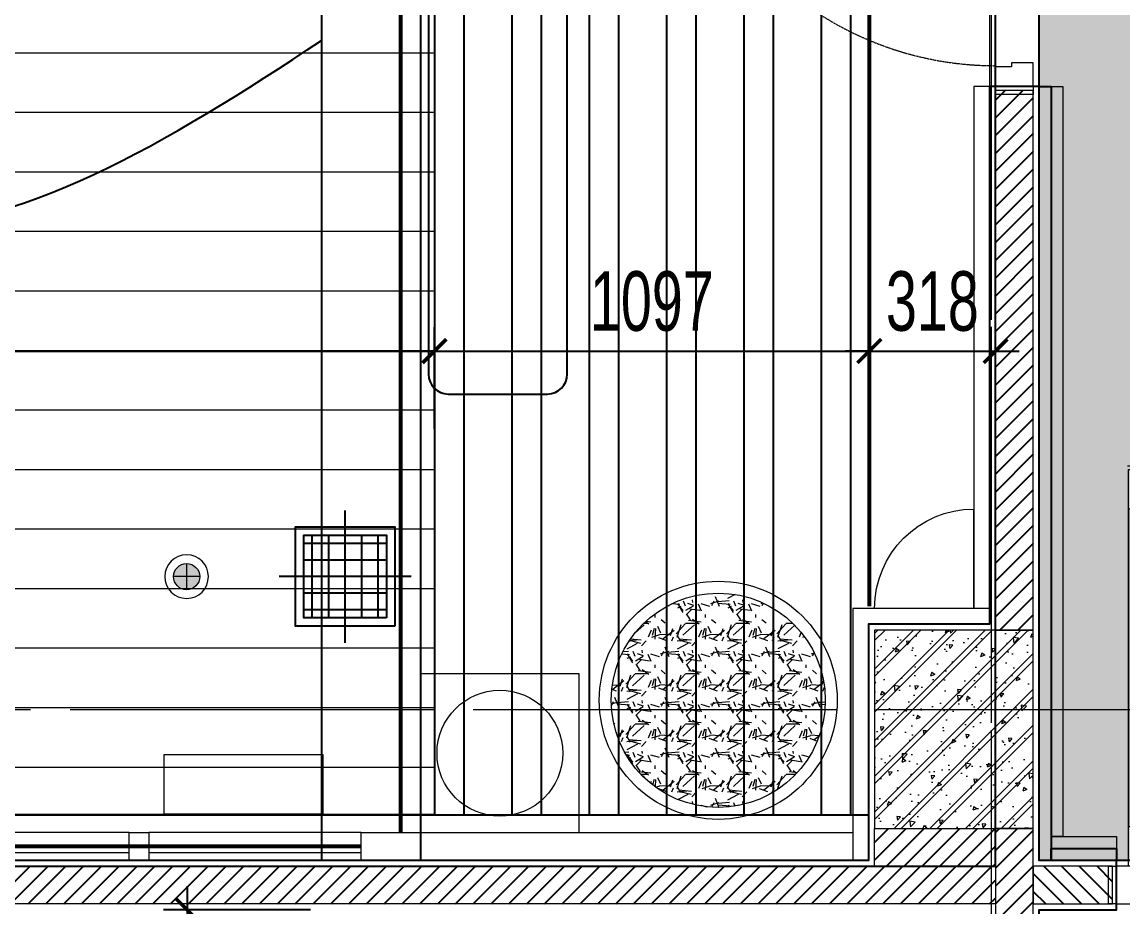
# Model space of a CAD drawing. Header units: millimetres. Extents: x -343543 to 400519, y -115663 to 104219.
# Drawn here: x -241499 to -238723, y 9503 to 11732 of the extents above; entities that cross this region are included whole.
import ezdxf
from ezdxf.xclip import XClip

# ---------------------------------------------------------------- set-up
doc = ezdxf.new("R2010")
doc.units = ezdxf.units.MM
doc.header["$XCLIPFRAME"] = 0
for name, pattern in [("$0$02'TUONG Xay$0$HIDDEN", [0.375, 0.25, -0.125]), ('HIDDEN2', [0.1875, 0.125, -0.0625]), ('XREF MAT BANG TUONG XAY$0$01.Xref _MB T1$0$HIDDEN', [9.524999999999999, 6.35, -3.175]), ('XREF MAT BANG TUONG XAY$0$CENTER', [50.800000000000004, 31.75, -6.35, 6.35, -6.35])]:
    doc.linetypes.add(name, pattern=pattern)
doc.layers.get('0').update_dxf_attribs({"color": 231, "lineweight": 0})
doc.layers.get('DefPoints').update_dxf_attribs({"color": 191})
for name, color, linetype, lineweight in [('A-CLNG', 157, 'Continuous', 25), ('A-FLOR-PRTN', 161, 'Continuous', 9), ('A-OPEN', 20, 'Continuous', 9), ('A-PATT', 252, 'Continuous', 9), ('A-SYMBOLS', 10, 'Continuous', 13), ('fix lighting', 2, 'Continuous', 5), ('SME-E-LTG-DIM', 55, 'Continuous', 18), ('XREF MAT BANG TUONG XAY$0$$0$A-WALL-INT', 8, 'Continuous', 9), ('XREF MAT BANG TUONG XAY$0$01.Xref _MB T1$0$A-DOOR', 8, 'Continuous', 9), ('XREF MAT BANG TUONG XAY$0$01.Xref _MB T1$0$A-FNSH', 8, 'Continuous', 9), ('XREF MAT BANG TUONG XAY$0$01.Xref _MB T1$0$A-HIDD-LO', 8, 'XREF MAT BANG TUONG XAY$0$01.Xref _MB T1$0$HIDDEN', 9), ('XREF MAT BANG TUONG XAY$0$01.Xref _MB T1$0$A-WALL-INT', 8, 'Continuous', 9), ('XREF MAT BANG TUONG XAY$0$A-FINE', 8, 'Continuous', 25), ('XREF MAT BANG TUONG XAY$0$A-GRID', 8, 'XREF MAT BANG TUONG XAY$0$CENTER', 15), ('XREF MAT BANG TUONG XAY$0$A-WALL-INT', 8, 'Continuous', 9), ('XREF MAT BANG TUONG XAY$0$xref_IKIGAI_Cot$0$A-FNSH', 8, 'Continuous', 9), ('XREF MAT BANG TUONG XAY$0$xref_IKIGAI_Cot$0$A-PATT', 8, 'Continuous', 5)]:
    doc.layers.add(name, color=color, linetype=linetype, lineweight=lineweight)
doc.layers.add('fix lightting red', color=1, linetype='Continuous', lineweight=5, true_color=0xff0000)
for name, color, linetype in [('INNO-GIOTHAI', 20, 'Continuous'), ('XREF MAT BANG TUONG XAY$0$A-FNSH', 8, 'Continuous'), ('XREF MAT BANG TUONG XAY$0$A-FURN', 8, 'Continuous'), ('XREF MAT BANG TUONG XAY$0$A-PATT', 8, 'Continuous')]:
    doc.layers.add(name, color=color, linetype=linetype)
doc.styles.add('SM-DIMTEXT', font='SME.shx', dxfattribs={"width": 0.7})
doc.dimstyles.new('SDIM-100', dxfattribs={"dimscale": 100, "dimtxt": 2, "dimasz": 0.6, "dimexe": 0.6, "dimexo": 0.2, "dimgap": 0.5, "dimtad": 1, "dimdec": 0, "dimzin": 12, "dimtxsty": 'SM-DIMTEXT', "dimblk": 'ARCHTICK', "dimblk1": 'ARCHTICK', "dimblk2": 'ARCHTICK', "dimcen": 0.12, "dimdle": 0.6, "dimclrd": 7, "dimclre": 8, "dimadec": 0, "dimazin": 3, "dimtfac": 2, "dimtix": 1, "dimtmove": 1, "dimatfit": 3, "dimfxl": 1, "dimtzin": 0, "dimarcsym": 1})

# ---------------------------------------------------------------- blocks, each defined once
blk = doc.blocks.new('*U167')
at = {"color": 8}
blk.add_line((70.00000000000045, 99.99999999999963), (70.00000000000819, 900.0000000000579), dxfattribs=at)
for points in [[(50, -2.423323916802841e-13), (50.00000000000887, 1000.000000000058), (90.00000000000887, 1000.000000000058), (90, -4.333561340814704e-13)], [(50.00000000000045, 99.99999999999973), (90.00000000000045, 99.99999999999959), (90.00000000000819, 900.0000000000579), (50.00000000000819, 900.0000000000579)], [(19.99999999999955, -94.99998551682388), (79.99999999999932, -94.99998551682414), (79.99999999999977, -40.00000000000042), (69.99999999999977, -40.00000000000036), (70, -3.591605449536798e-13), (20, -1.026172985581946e-13)], [(1120.000000000058, -94.99998551683275), (1060.000000000058, -94.99998551683247), (1060.000000000058, -40.0000000000086), (1070.000000000058, -40.00000000000865), (1070.000000000058, -8.701678638499512e-12), (1120.000000000058, -8.929800175464593e-12)]]:
    blk.add_lwpolyline(points, close=True, dxfattribs=at)
at = {"layer": 'XREF MAT BANG TUONG XAY$0$01.Xref _MB T1$0$A-FNSH', "color": 8}
for points in [[(19.99999999999955, -94.99998551682388), (-4.547473508864641e-13, -94.99998551682377), (0, 0), (20, -1.026172985581946e-13)], [(1120.000000000058, -94.99998551683275), (1140.000000000058, -94.9999855168328), (1140.000000000058, -9.003995764592384e-12), (1120.000000000058, -8.929800175464593e-12)]]:
    blk.add_lwpolyline(points, close=True, dxfattribs=at)
at = {"layer": 'XREF MAT BANG TUONG XAY$0$01.Xref _MB T1$0$A-HIDD-LO', "color": 8, "ltscale": 0.3}
blk.add_arc((47.50000000000159, -2.12452210895869e-13), 1008.333333333387, 359.9999999999996, 90, dxfattribs=at)
blk = doc.blocks.new('*U164')
at = {"color": 8}
blk.add_line((-69.99999999999969, 100.0000000000002), (-70.00000000000114, 699.9999999999711), dxfattribs=at)
for points in [[(-50, 1.56319401867222e-13), (-50.00000000000084, 799.999999999971), (-90.00000000000085, 799.9999999999712), (-90, 2.842170943040401e-13)], [(-49.9999999999997, 100.0000000000001), (-89.99999999999969, 100.0000000000003), (-90.00000000000114, 699.9999999999712), (-50.00000000000114, 699.999999999971)], [(-919.9999999999711, -94.98306980792928), (-859.9999999999711, -94.98306980792947), (-859.999999999971, -40.00000000000015), (-869.999999999971, -40.00000000000012), (-869.9999999999709, -1.70530256582424e-13), (-919.9999999999709, 0)], [(-20.00000000000041, -94.98306980792918), (-80.00000000000017, -94.98306980792896), (-80.00000000000014, -39.99999999999978), (-70.00000000000014, -39.99999999999979), (-70, 1.989519660128281e-13), (-20, 5.684341886080801e-14)]]:
    blk.add_lwpolyline(points, close=True, dxfattribs=at)
at = {"layer": 'XREF MAT BANG TUONG XAY$0$01.Xref _MB T1$0$A-FNSH', "color": 8}
for points in [[(-919.9999999999711, -94.98306980792928), (-939.9999999999711, -94.98306980792916), (-939.9999999999709, 8.526512829121202e-14), (-919.9999999999709, 0)], [(-20.00000000000041, -94.98306980792918), (-2.975808282895906e-13, -94.98306980792923), (0, 0), (-20, 5.684341886080801e-14)]]:
    blk.add_lwpolyline(points, close=True, dxfattribs=at)
at = {"layer": 'XREF MAT BANG TUONG XAY$0$01.Xref _MB T1$0$A-HIDD-LO', "color": 8, "ltscale": 0.3}
blk.add_arc((-42.49999999999932, 1.463717976809085e-13), 824.9999999999739, 89.99999999999962, 180, dxfattribs=at)
blk = doc.blocks.new('XREF MAT BANG TUONG XAY$0$00.xref_IKIGAI_Truc')
at = {"layer": 'XREF MAT BANG TUONG XAY$0$A-GRID', "color": 8, "ltscale": 20}
for points in [[(23800, -3895.000007497932), (23800, 22924.43548412589)], [(-2907.525181142613, 10000), (42750.0013740146, 10000)]]:
    blk.add_lwpolyline(points, dxfattribs=at)
blk = doc.blocks.new('XREF MAT BANG TUONG XAY$0$xref_IKIGAI_Cot')
at = {"layer": 'XREF MAT BANG TUONG XAY$0$xref_IKIGAI_Cot$0$A-PATT'}
h = blk.add_hatch(dxfattribs=at)
h.set_pattern_fill('BT-01', color=8, scale=15, angle=180, pattern_type=2)
h.set_pattern_definition([(230, (23725.00135492516, 9920.000000172178), (-107.589027390113, 9.412820247389279), [11.25, -123.75]), (175, (23725.00135492516, 9920.000000172178), (20.81270004194999, -112.8288200550018), [9, -99]), (280.4514, (23716.03560292516, 9920.784401172177), (-86.77640725710324, -103.415931309143), [9.5610285, -105.1713168]), (226.1842, (23725.00135492516, 9890.000000172178), (-160.0861572938467, 24.82785214935273), [16.875, -185.625]), (276.6356, (23711.66084317516, 9892.068996222177), (-140.1994058323055, -146.1176806350662), [14.3415432, -157.75695]), (171.1842, (23725.00135492516, 9890.000000172178), (-140.1992917700441, -146.1177901387987), [13.5, -148.5]), (201, (23710.00135492516, 9897.500000172178), (-89.53605781776923, 60.39283359980084), [11.25, -123.75]), (146, (23710.00135492516, 9897.500000172178), (-36.49729978823727, -108.772506757028), [8.999999999999998, -98.99999999999999]), (251.4514, (23702.54001997516, 9902.532741072177), (-126.0333942872235, -48.37957450649284), [9.5610285, -105.1713168]), (217.5, (23725.00135492516, 9920.000000172178), (-1.823978297593607, -49.93407807469672), [0, -97.8, 0, -100.5, 0, -99.375]), (187.5, (23725.00135492516, 9920.000000172178), (-39.4604306163223, -59.16175678235403), [0, -57.29999999999999, 0, -95.54999999999998, 0, -37.87499999999999]), (147.4999999999999, (23758.45135492516, 9920.000000172178), (-80.07336542586135, 3.383230760156973), [0, -37.5, 0, -117, 0, -155.25]), (137.5, (23773.45135492516, 9920.000000172178), (-87.47792540135794, -15.01574734984765), [0, -48.75, 0, -77.69999999999999, 0, -110.25]), (225, (23725.00135492516, 9920.000000172178), (45.0780573006424, -45.07805730064241), []), (225, (23725.00135492516, 9901.625000172178), (45.0780573006424, -45.07805730064241), [])])
h.paths.add_polyline_path([(23905.00135492516, 10200.00000017218), (23505.00135492516, 10200.00000017218), (23505.00135492516, 9700.000000172178), (23905.00135492516, 9700.000000172178)])
at = {"layer": 'XREF MAT BANG TUONG XAY$0$A-GRID', "color": 8, "ltscale": 20}
for points in [[(23800, -3895.000007497932), (23800, 22924.43548412589)], [(-2907.525181142613, 10000), (42750.0013740146, 10000)]]:
    blk.add_lwpolyline(points, dxfattribs=at)
at = {"layer": 'XREF MAT BANG TUONG XAY$0$xref_IKIGAI_Cot$0$A-FNSH', "color": 8}
blk.add_lwpolyline([(23905.00135492516, 10200.00000017218), (23505.00135492516, 10200.00000017218), (23505.00135492516, 9700.000000172178), (23905.00135492516, 9700.000000172178)], close=True, dxfattribs=at)
blk = doc.blocks.new('*U239')
at = {"layer": 'XREF MAT BANG TUONG XAY$0$A-PATT'}
h = blk.add_hatch(dxfattribs=at)
h.set_pattern_fill('ANSI31', color=8, scale=10)
h.set_pattern_definition([(45, (43066.79105138639, -11178.56439682681), (-22.45064030267288, 22.45064030267288), [])])
h.paths.add_polyline_path([(-38.69831128977239, 47.5), (7581.30310214434, 47.5), (7581.30310214434, -47.5), (-38.69831128977239, -47.5)])
at = {"layer": 'XREF MAT BANG TUONG XAY$0$A-WALL-INT', "color": 8}
blk.add_lwpolyline([(-38.69831128977239, 47.5), (7581.30310214434, 47.5), (7581.30310214434, -47.5), (-38.69831128977239, -47.5)], close=True, dxfattribs=at)
blk = doc.blocks.new('*U237')
at = {"layer": 'XREF MAT BANG TUONG XAY$0$A-PATT'}
h = blk.add_hatch(dxfattribs=at)
h.set_pattern_fill('ANSI31', color=8, scale=10)
h.set_pattern_definition([(45, (36711.78865714205, -11178.56439682681), (-22.45064030267288, 22.45064030267288), [])])
h.paths.add_polyline_path([(-38.69831128977239, 47.5), (1226.300707899991, 47.5), (1226.300707899991, -47.5), (-38.69831128977239, -47.5)])
at = {"layer": 'XREF MAT BANG TUONG XAY$0$A-WALL-INT', "color": 8}
blk.add_lwpolyline([(-38.69831128977239, 47.5), (1226.300707899991, 47.5), (1226.300707899991, -47.5), (-38.69831128977239, -47.5)], close=True, dxfattribs=at)
blk = doc.blocks.new('*U242')
at = {"layer": 'XREF MAT BANG TUONG XAY$0$A-PATT'}
h = blk.add_hatch(dxfattribs=at)
h.set_pattern_fill('ANSI31', color=8, scale=10)
h.set_pattern_definition([(45, (36806.78954159181, -11178.56439682681), (-22.45064030267288, 22.45064030267288), [])])
h.paths.add_polyline_path([(-38.69831128977239, 47.5), (1321.301592349759, 47.5), (1321.301592349759, -47.5), (-38.69831128977239, -47.5)])
at = {"layer": 'XREF MAT BANG TUONG XAY$0$A-WALL-INT', "color": 8}
blk.add_lwpolyline([(-38.69831128977239, 47.5), (1321.301592349759, 47.5), (1321.301592349759, -47.5), (-38.69831128977239, -47.5)], close=True, dxfattribs=at)
blk = doc.blocks.new('*U263')
at = {"layer": 'XREF MAT BANG TUONG XAY$0$A-PATT'}
h = blk.add_hatch(dxfattribs=at)
h.set_pattern_fill('ANSI31', color=8, scale=10)
h.set_pattern_definition([(45, (35751.78042193659, -11178.56439682681), (-22.45064030267288, 22.45064030267288), [])])
h.paths.add_polyline_path([(-38.69831128977239, 47.5), (266.2924726945494, 47.5), (266.2924726945494, -47.5), (-38.69831128977239, -47.5)])
at = {"layer": 'XREF MAT BANG TUONG XAY$0$A-WALL-INT', "color": 8}
blk.add_lwpolyline([(-38.69831128977239, 47.5), (266.2924726945494, 47.5), (266.2924726945494, -47.5), (-38.69831128977239, -47.5)], close=True, dxfattribs=at)
blk = doc.blocks.new('*U268')
at = {"layer": 'XREF MAT BANG TUONG XAY$0$A-PATT'}
h = blk.add_hatch(dxfattribs=at)
h.set_pattern_fill('ANSI31', color=8, scale=10)
h.set_pattern_definition([(45, (35646.78031495842, -11178.56439682681), (-22.45064030267288, 22.45064030267288), [])])
h.paths.add_polyline_path([(-38.69831128977239, 47.5), (161.2923657163628, 47.50000000000364), (161.2923657163628, -47.49999999999636), (-38.69831128977239, -47.5)])
at = {"layer": 'XREF MAT BANG TUONG XAY$0$A-WALL-INT', "color": 8}
blk.add_lwpolyline([(-38.69831128977239, 47.5), (161.2923657163628, 47.50000000000364), (161.2923657163628, -47.49999999999636), (-38.69831128977239, -47.5)], close=True, dxfattribs=at)
blk = doc.blocks.new('XREF MAT BANG NOI THAT')
h = blk.add_hatch()
h.set_pattern_fill('GRAVEL', color=8, scale=5)
h.set_pattern_definition([(228.0128, (91.44, 127), (-1016.000863294801, -1143.001404475629), [17.08605, -1691.525]), (184.9697, (80.00999999999999, 114.3), (1524.002465308956, 126.9991037693729), [29.32025, -2902.7]), (132.5104, (50.8, 111.76), (1269.999075916585, -1397.00136462302), [20.6741, -2046.735]), (267.2737, (1.27, 80.00999999999999), (126.9994485414086, 2539.999182668321), [26.70025, -2643.32]), (292.8337, (0, 53.34), (-635.0018027750953, 1524.000866502556), [26.1817, -2591.99]), (357.2737, (10.16, 29.21), (-2539.999182668321, 126.9994485414088), [26.70025, -2643.32]), (37.6942, (36.83000000000001, 27.94), (-1651.001043061997, -1269.998867849245), [35.30969999999999, -3495.655000000001]), (72.2553, (64.77000000000001, 49.53), (889.0017782733598, 2794.00081030182), [33.336, -3300.265]), (121.4296, (74.92999999999999, 81.28), (-1016.000261763224, 1650.998057998635), [26.79065, -2652.275]), (175.2364, (60.96, 104.14), (1396.998902652723, -126.9988081360578), [30.58565, -1498.695]), (222.3974, (30.48, 106.68), (-1524.000045861985, -1396.998182531848), [39.5539, -3915.84]), (138.8141, (127, 78.74), (-888.9994337112369, 761.9988278562003), [13.50025, -1336.53]), (171.4692, (116.84, 87.63), (1650.99747977957, -254.0006400022849), [25.68409999999999, -2542.73]), (225, (91.44, 91.44), (-2.664535259100376e-14, -126.9999134350099), [17.96045, -161.6445]), (203.1986, (82.55000000000001, 106.68), (635.0021412795417, 254.0011137153132), [9.67205, -957.5299999999999]), (291.8014, (73.66000000000001, 102.87), (-127.0000890947255, 381.0002454365932), [13.6783, -670.24]), (30.9638, (78.74, 90.17000000000002), (380.9995977404113, 254.0001979330276), [22.216, -718.3149999999998]), (161.5651, (97.78999999999999, 101.6), (254.0001159090491, -126.9998111232538), [16.06435, -385.545]), (16.38950000000001, (0, 102.87), (1270.000700698468, 380.9992074983902), [22.5044, -2227.94]), (70.3462, (21.59, 109.22), (-507.9985844338254, -1396.99802442725), [18.87995, -1869.11]), (293.1986, (97.78999999999999, 127), (-254.0011137153132, 635.0021412795417), [19.344, -947.86]), (343.6105, (105.41, 109.22), (-1270.000700698467, 380.9992074983905), [22.5044, -2227.94]), (339.444, (0, 24.13), (-635.0007882127956, 253.9996918025069), [21.70175, -1063.385]), (294.7751, (20.32, 16.51), (-634.998520181342, 1396.999351307834), [18.18359999999999, -1800.18]), (66.80140000000002, (99.06, 0), (254.0011137153134, 635.0021412795415), [19.344, -947.86]), (17.354, (106.68, 17.78), (-1651.000089092998, -507.9992337802816), [21.28915, -2107.619999999999]), (69.444, (36.83000000000001, 0), (-253.9996918025072, -635.0007882127953), [10.8509, -1074.24]), (101.3099, (91.44, 0), (-126.9993731443674, 507.9983730451311), [6.47575, -641.1]), (165.9638, (90.17000000000002, 6.35), (381.0002677348587, -126.9997802061821), [26.1817, -497.4525]), (186.0090000000001, (64.77000000000001, 12.7), (1269.998127221397, 126.9997034273929), [24.26335, -2402.07]), (303.6901, (78.74, 78.74), (-127.0000435653616, 253.999754961592), [18.3162, -439.589]), (353.1572, (88.9, 63.5), (2159.000892832171, -254.001137582742), [31.97785, -3165.8]), (60.94540000000001, (120.65, 59.69), (-507.9988182914545, -888.9978805417061), [13.0754, -1294.47]), (90, (127, 71.12), (-127, 127), [7.62, -119.38]), (120.2564, (62.23, 16.51), (507.9989233418055, -888.9995516238781), [17.64335, -1746.695]), (48.01280000000001, (53.34, 31.75), (1016.0008632948, 1143.001404475629), [34.17215, -1674.44]), (0, (76.2, 57.15), (127, 127), [33.02, -93.97999999999999]), (325.3048, (109.22, 57.15), (-1269.997799547685, 889.0000845242382), [20.0805, -1987.965]), (254.0546, (125.73, 45.72), (-127.0003239850737, -508.0012101601814), [18.49145, -906.085]), (207.646, (120.65, 27.94), (-2412.999152451136, -1270.00079873617), [30.10725, -2980.625]), (175.4261, (93.97999999999999, 13.97), (-1651.000380237375, 126.9993855609731), [31.85145, -3153.29]), (175.4261, (93.97999999999999, 13.97), (-1651.000380237375, 126.9993855609731), [31.85145, -3153.29])])
edge = h.paths.add_edge_path()
edge.add_arc((23110.77654248249, 10023.32097463592), 270, 180, 540)
at = {"color": 8}
for points in [[(22360.00141308866, 9689.999989421216), (22760.00141308866, 9689.999989421216), (22760.00141308866, 10089.99998942122), (22360.00141308866, 10089.99998942122)], [(22113.40243267157, 9736.63515880413), (21713.40243267157, 9736.63515880413), (21713.40243267157, 9886.63515880413), (22113.40243267157, 9886.63515880413)]]:
    blk.add_lwpolyline(points, close=True, dxfattribs=at)
for centre, radius in [((23110.77654248249, 10023.32097463592), 300), ((23110.77654248249, 10023.32097463592), 270), ((22560.00141308866, 9889.999989421216), 158.5349371901248)]:
    blk.add_circle(centre, radius, dxfattribs=at)
blk = doc.blocks.new('01.Xref _MB T1')
at = {"layer": 'XREF MAT BANG TUONG XAY$0$$0$A-WALL-INT', "color": 8}
for points in [[(23980.00768889135, 9680.000012301378), (23950.00768889135, 9680.000012294917), (23950.00988767428, 11569.99980004278), (23980.00988767428, 11569.99980004924)], [(24114.99150487117, 9679.980401614836), (24114.99150487763, 9649.980401614836), (23950.0076888978, 9650.000012294917), (23950.00768889135, 9680.000012294917)]]:
    blk.add_lwpolyline(points, close=True, dxfattribs=at)
at = {"layer": 'XREF MAT BANG TUONG XAY$0$01.Xref _MB T1$0$A-WALL-INT', "color": 8}
for points in [[(23795.00142333847, 11569.99979988844), (23755.01008219057, 11569.99980020358), (23755.01008219057, 10254.99998942119)], [(23795.00141297612, 10254.99998670262), (23450.01062877173, 10254.99998942118), (23450.01062877173, 9619.999989421216)]]:
    blk.add_lwpolyline(points, dxfattribs=at)
for points in [[(20575.00141308866, 9639.999989431813), (21625.00141308866, 9639.999989431813), (21625.00141308866, 9689.999989431813), (20575.00141308866, 9689.999989431813)], [(21675.00141308866, 9619.999989421216), (21625.00141308866, 9619.999989421216), (21625.00141308866, 9689.999989431813), (21675.00141308866, 9689.999989431813)], [(21675.00141308866, 9639.999989431813), (22210.00141308866, 9639.999989431813), (22210.00141308866, 9689.999989431813), (21675.00141308866, 9689.999989431813)], [(22210.00141308866, 9689.999989421216), (23450.01062877173, 9689.999989421216), (23450.01062877173, 9619.999989421216), (22210.00141308866, 9619.999989421216)]]:
    blk.add_lwpolyline(points, close=True, dxfattribs=at)
at = {"layer": 'XREF MAT BANG TUONG XAY$0$A-FINE', "color": 8}
blk.add_lwpolyline([(16189.99999931683, 9604.999989421216), (23810.00141265388, 9604.999989421216), (23810.00141265644, 14605.00000237583), (16189.99999931939, 14605.00000237583)], close=True, dxfattribs=at)
at = {"layer": 'XREF MAT BANG TUONG XAY$0$A-FNSH', "color": 8}
blk.add_lwpolyline([(23810.01068324504, 8435.000970231877), (23920.00211191265, 8435.000970228824), (23920.00142163211, 9495.000017703716), (24114.9915870478, 9494.989748242215), (24114.9915048715, 9619.989736890011), (23920.00139505479, 9620.0000121524), (23919.99909035853, 11570.00001879016), (23795.00142333847, 11570.00001879009), (23795.00141266092, 10214.99998942119), (23490.01062877173, 10214.99998942118), (23490.01062877173, 9619.999989421216), (20000.0099798869, 9619.999989421216)], dxfattribs=at)
at = {"layer": 'XREF MAT BANG TUONG XAY$0$A-FURN', "color": 8}
for p, q in [((22110.00141308866, 14590.00000236339), (22110.00141308866, 9619.999989421216)), ((22360.00141308866, 14590.00000236191), (22360.00141308866, 9619.999989421216))]:
    blk.add_line(p, q, dxfattribs=at)
blk.add_lwpolyline([(22680.00141308866, 13272.85705920492), (22430.00141308866, 13272.85705920492, 0.414213562373095), (22380.00141308866, 13222.85705920492), (22380.00141308866, 10845.14282255157, 0.414213562373095), (22430.00141308866, 10795.14282255157), (22680.00141308866, 10795.14282255157, 0.414213562373095), (22730.00141308866, 10845.14282255157), (22730.00141308866, 13222.85705920492, 0.414213562373095)], format="xyb", close=True, dxfattribs=at)
for points in [[(23949.99909041648, 11570.00001879016), (23950.0076897225, 9620.000012144923), (23920.00768966455, 9620.000012144923), (23919.99909035853, 11570.00001879016)], [(23950.00747015043, 9649.989215037123), (24114.99150487763, 9649.980401614836), (24114.99150487763, 9619.980401556886), (23950.00747015043, 9619.989214979174)]]:
    blk.add_lwpolyline(points, close=True, dxfattribs=at)
blk.add_open_spline([(17889.99999888718, 11676.91984259911), (18315.60651568567, 11925.73999936744), (19622.3845316965, 12495.27143981166), (20709.94153805038, 10808.31125225806), (21723.40813033104, 11430.73323847186), (22110.00141308866, 11685.87390609351)], degree=3, knots=[94.75599971419908, 94.75599971419908, 94.75599971419908, 94.75599971419908, 1401.904170162886, 3448.737762724028, 4698.055798347302, 4698.055798347302, 4698.055798347302, 4698.055798347302], dxfattribs=at)
at = {"color": 8}
blk.add_blockref('XREF MAT BANG TUONG XAY$0$00.xref_IKIGAI_Truc', (0.000109863918623887, 0), dxfattribs=at)
ref = blk.add_blockref('XREF MAT BANG TUONG XAY$0$xref_IKIGAI_Cot', (-0.009273172880057245, -1.075099498848431e-05), dxfattribs=at)
XClip(ref).set_block_clipping_path([(-1610.3425959282936, -2225.6693134198044), (41829.12952086335, 21555.881957526355)])
at = {"layer": 'XREF MAT BANG TUONG XAY$0$01.Xref _MB T1$0$A-DOOR', "color": 8, "extrusion": (-1.423519046342821e-14, 2.819433481905707e-13, -1), "xscale": -1, "zscale": -1, "rotation": 269.9999623331528}
blk.add_blockref('*U164', (-23810.01833035221, 12489.99984742171), dxfattribs=at)
at = {"layer": 'XREF MAT BANG TUONG XAY$0$01.Xref _MB T1$0$A-DOOR', "color": 8, "extrusion": (2.819433481905695e-13, 1.423519046342822e-14, -1), "xscale": -1, "zscale": -1, "rotation": 359.9999623331527}
blk.add_blockref('*U167', (-24094.99203080566, 9604.999855283748, 6.930151730318642e-09), dxfattribs=at)
at = {"layer": 'XREF MAT BANG TUONG XAY$0$A-FURN', "color": 8, "xscale": -1}
for name, p, rotation in [('*U242', (23857.50140434365, 10238.69838686078), 270), ('*U237', (23857.50140474601, 8473.699281521194), 270), ('*U268', (23943.69971603592, 9557.49999997342), 180)]:
    blk.add_blockref(name, p, dxfattribs=dict(at, rotation=rotation))
at = {"layer": 'XREF MAT BANG TUONG XAY$0$A-FURN', "color": 8}
for name, p in [('*U263', (23543.69039304205, 9652.499989421183)), ('*U239', (16228.69831050955, 9557.49999997342))]:
    blk.add_blockref(name, p, dxfattribs=at)
at = {"layer": 'A-PATT', "color": 8}
blk.add_blockref('XREF MAT BANG NOI THAT', (0, 0), dxfattribs=at)
blk = doc.blocks.new('LT10')
for points in [[(-1.203619467560202e-05, 0), (-250, 0)], [(0, -3.637978807091713e-12), (0, -250)]]:
    blk.add_lwpolyline(points)
blk.add_arc((0, 0), 250, 180, 270)
blk = doc.blocks.new('DenSanTuongT1Ikigai')
at = {"layer": 'fix lighting', "color": 5, "linetype": "$0$02'TUONG Xay$0$HIDDEN", "ltscale": 500, "true_color": 0x0000ff, "const_width": 10}
blk.add_lwpolyline([(17789.99988902326, 9655.000000172211), (22210.00130322474, 9655.000000172211)], dxfattribs=at)
at = {"layer": 'fix lightting red', "color": 1, "linetype": "$0$02'TUONG Xay$0$HIDDEN", "ltscale": 500, "true_color": 0xff0000, "const_width": 10}
blk.add_lwpolyline([(22310.00130322474, 9690.000000172211), (22310.00130322474, 14520.00001310512)], dxfattribs=at)
at = {"layer": 'fix lightting red', "xscale": -1, "rotation": 180}
blk.add_blockref('LT10', (23755.01801861545, 10254.99999776868), dxfattribs=at)
blk = doc.blocks.new('_ArchTick')
at = {"color": 0, "linetype": 'ByBlock', "const_width": 0.15}
blk.add_lwpolyline([(-0.5, -0.5), (0.5, 0.5)], dxfattribs=at)
blk = doc.blocks.new('*D1129')
at = {"layer": 'DefPoints', "color": 0, "transparency": 16777216}
for p in [(-240751.6902547702, 9494.998500964892), (-241082.232616904, 8819.701593003389), (-240751.6902547702, 8819.701593003389)]:
    blk.add_point(p, dxfattribs=at)
at = {"layer": 'SME-E-LTG-DIM', "color": 7, "lineweight": -2, "transparency": 16777216}
blk.add_line((-241082.232616904, 9554.998500964892), (-241082.232616904, 8759.701593003389), dxfattribs=at)
at = {"layer": 'SME-E-LTG-DIM', "color": 8, "lineweight": -2, "transparency": 16777216}
for p, q in [((-240771.6902547702, 9494.998500964892), (-241142.232616904, 9494.998500964892)), ((-240771.6902547702, 8819.701593003389), (-241142.232616904, 8819.701593003389))]:
    blk.add_line(p, q, dxfattribs=at)
at = {"layer": 'SME-E-LTG-DIM', "color": 7, "lineweight": -2, "transparency": 16777216, "xscale": 60, "yscale": 60, "zscale": 60}
for p, rotation in [((-241082.232616904, 9494.998500964892), 90), ((-241082.232616904, 8819.701593003389), 270)]:
    blk.add_blockref('_ArchTick', p, dxfattribs=dict(at, rotation=rotation))
at = {"layer": 'SME-E-LTG-DIM', "color": 0, "transparency": 16777216, "insert": (-241207.232616904, 9157.350046984206), "char_height": 150, "attachment_point": 5, "rotation": 90, "style": 'SM-DIMTEXT'}
blk.add_mtext('675', dxfattribs=at)
blk = doc.blocks.new('*D1300')
at = {"layer": 'DefPoints', "color": 0, "transparency": 16777216}
for p in [(-240458.9977021596, 10903.38898811037), (-245249.0502894088, 10687.32486929153), (-240458.9977021596, 10687.32486929153)]:
    blk.add_point(p, dxfattribs=at)
at = {"layer": 'SME-E-LTG-DIM', "color": 8, "lineweight": -2, "transparency": 16777216}
for p, q in [((-245249.0502894088, 10707.32486929153), (-245249.0502894088, 10963.38898811037)), ((-240458.9977021596, 10707.32486929153), (-240458.9977021596, 10963.38898811037))]:
    blk.add_line(p, q, dxfattribs=at)
at = {"layer": 'SME-E-LTG-DIM', "color": 7, "lineweight": -2, "transparency": 16777216}
blk.add_line((-245309.0502894088, 10903.38898811037), (-240398.9977021596, 10903.38898811037), dxfattribs=at)
at = {"layer": 'SME-E-LTG-DIM', "color": 7, "lineweight": -2, "transparency": 16777216, "xscale": 60, "yscale": 60, "zscale": 60, "rotation": 180}
blk.add_blockref('_ArchTick', (-245249.0502894088, 10903.38898811037), dxfattribs=at)
at = {"layer": 'SME-E-LTG-DIM', "color": 7, "lineweight": -2, "transparency": 16777216, "xscale": 60, "yscale": 60, "zscale": 60}
blk.add_blockref('_ArchTick', (-240458.9977021596, 10903.38898811037), dxfattribs=at)
at = {"layer": 'SME-E-LTG-DIM', "color": 0, "transparency": 16777216, "insert": (-242854.0239957842, 11028.38898811037), "char_height": 150, "attachment_point": 5, "style": 'SM-DIMTEXT'}
blk.add_mtext('4790', dxfattribs=at)
blk = doc.blocks.new('*D1301')
at = {"layer": 'DefPoints', "color": 0, "transparency": 16777216}
for p in [(-239362.4907672156, 10903.38898811037), (-240458.9977021596, 10687.32486929153), (-239362.4907672156, 10687.32486435489)]:
    blk.add_point(p, dxfattribs=at)
at = {"layer": 'SME-E-LTG-DIM', "color": 8, "lineweight": -2, "transparency": 16777216}
for p, q in [((-240458.9977021596, 10707.32486929153), (-240458.9977021596, 10963.38898811037)), ((-239362.4907672156, 10707.32486435489), (-239362.4907672156, 10963.38898811037))]:
    blk.add_line(p, q, dxfattribs=at)
at = {"layer": 'SME-E-LTG-DIM', "color": 7, "lineweight": -2, "transparency": 16777216}
blk.add_line((-240518.9977021596, 10903.38898811037), (-239302.4907672156, 10903.38898811037), dxfattribs=at)
at = {"layer": 'SME-E-LTG-DIM', "color": 7, "lineweight": -2, "transparency": 16777216, "xscale": 60, "yscale": 60, "zscale": 60, "rotation": 180}
blk.add_blockref('_ArchTick', (-240458.9977021596, 10903.38898811037), dxfattribs=at)
at = {"layer": 'SME-E-LTG-DIM', "color": 7, "lineweight": -2, "transparency": 16777216, "xscale": 60, "yscale": 60, "zscale": 60}
blk.add_blockref('_ArchTick', (-239362.4907672156, 10903.38898811037), dxfattribs=at)
at = {"layer": 'SME-E-LTG-DIM', "color": 0, "transparency": 16777216, "insert": (-239910.7442346876, 11028.38898811037), "char_height": 150, "attachment_point": 5, "style": 'SM-DIMTEXT'}
blk.add_mtext('1097', dxfattribs=at)
blk = doc.blocks.new('*D1302')
at = {"layer": 'DefPoints', "color": 0, "transparency": 16777216}
for p in [(-239044.0232974275, 10903.38898811037), (-239362.4907672156, 10687.32486435489), (-239044.0232974275, 10659.02273289407)]:
    blk.add_point(p, dxfattribs=at)
at = {"layer": 'SME-E-LTG-DIM', "color": 8, "lineweight": -2, "transparency": 16777216}
for p, q in [((-239362.4907672156, 10707.32486435489), (-239362.4907672156, 10963.38898811037)), ((-239044.0232974275, 10679.02273289407), (-239044.0232974275, 10963.38898811037))]:
    blk.add_line(p, q, dxfattribs=at)
at = {"layer": 'SME-E-LTG-DIM', "color": 7, "lineweight": -2, "transparency": 16777216}
for p, q in [((-239362.4907672156, 10903.38898811037), (-239422.4907672156, 10903.38898811037)), ((-239362.4907672156, 10903.38898811037), (-239044.0232974275, 10903.38898811037)), ((-239044.0232974275, 10903.38898811037), (-238984.0232974275, 10903.38898811037))]:
    blk.add_line(p, q, dxfattribs=at)
at = {"layer": 'SME-E-LTG-DIM', "color": 7, "lineweight": -2, "transparency": 16777216, "xscale": 60, "yscale": 60, "zscale": 60}
blk.add_blockref('_ArchTick', (-239362.4907672156, 10903.38898811037), dxfattribs=at)
at = {"layer": 'SME-E-LTG-DIM', "color": 7, "lineweight": -2, "transparency": 16777216, "xscale": 60, "yscale": 60, "zscale": 60, "rotation": 180}
blk.add_blockref('_ArchTick', (-239044.0232974275, 10903.38898811037), dxfattribs=at)
at = {"layer": 'SME-E-LTG-DIM', "color": 0, "transparency": 16777216, "insert": (-239203.2570323216, 11028.38898811037), "char_height": 150, "attachment_point": 5, "style": 'SM-DIMTEXT'}
blk.add_mtext('318', dxfattribs=at)
blk = doc.blocks.new('XR-TRAN_SANH$0$A$C896e62ca')
at = {"layer": 'A-PATT', "true_color": 0x848484}
h = blk.add_hatch(color=252, dxfattribs=at)
h.dxf.hatch_style = 1
edge = h.paths.add_edge_path()
edge.add_arc((0, 0), 33.00000000000004, 0, 360)
at = {"color": 0, "linetype": 'ByBlock'}
for p, q in [((0, 33), (0, -33)), ((33, 0), (-33, 0))]:
    blk.add_line(p, q, dxfattribs=at)
blk.add_circle((0, 0), 33.00000000000004, dxfattribs=at)
for start, end in [(90, 270), (270, 90)]:
    blk.add_arc((0, 0), 54.99999999999996, start, end, dxfattribs=at)
blk = doc.blocks.new('CUA GIO HOI')
at = {"linetype": 'Continuous'}
for p, q in [((104.1666666666351, 83.33333333333212), (-104.1666666667043, 83.33333333333212)), ((-83.3333333333403, 104.1666666666724), (-83.3333333333403, -104.1666666666852)), ((-41.66666666667425, 104.166666666677), (-41.66666666667425, -104.1666666666806)), ((-7.275957614183426e-12, 104.1666666666815), (-7.275957614183426e-12, -104.1666666666761)), ((41.66666666665969, 104.1666666666861), (41.66666666665969, -104.1666666666715)), ((83.33333333332575, 104.1666666666906), (83.33333333332575, -104.166666666667)), ((104.1666666666351, 41.66666666666606), (-104.1666666666979, 41.66666666666606)), ((104.1666666666351, -9.094947017729282e-13), (-104.1666666666924, -9.094947017729282e-13)), ((104.1666666666351, -41.66666666666788), (-104.166666666687, -41.66666666666788)), ((104.1666666666351, -83.33333333333394), (-104.1666666666806, -83.33333333333394))]:
    blk.add_line(p, q, dxfattribs=at)
at = {"flags": 128}
for points in [[(-5.002220859751105e-11, 166.6666666666779), (3.637978807091713e-11, -166.6666666666724)], [(166.6666666666351, 6.366462912410498e-12), (-166.6666666667079, -2.273736754432321e-11)]]:
    blk.add_lwpolyline(points, dxfattribs=at)
for points in [[(124.99999999995, 125.0000000000209), (-125.00000000005, 124.9999999999918), (-124.9999999999636, -125.0000000000227), (125.0000000000364, -124.9999999999936)], [(104.166666666636, 104.1666666666924), (-104.166666666707, 104.1666666666706), (-104.1666666666206, -104.166666666687), (104.1666666666933, -104.1666666666652)]]:
    blk.add_lwpolyline(points, close=True, dxfattribs=at)

msp = doc.modelspace()

# ---------------------------------------------------------------- block references
at = {"layer": 'A-SYMBOLS'}
msp.add_blockref('01.Xref _MB T1', (-262854.0247017712, 2.91038304567337e-11), dxfattribs=at)

# ---------------------------------------------------------------- next in the draw order: hatches: boundary and pattern name
at = {"layer": 'A-PATT'}
h = msp.add_hatch(dxfattribs=at)
h.set_pattern_fill('DOTS', color=256, scale=25)
h.set_pattern_definition([(0, (-262854.0247017712, -1.07509663394012e-05), (19.84375, 39.6875), [0, -39.6875])])
h.paths.add_polyline_path([(-238934.0233067163, 14589.9999899559), (-237079.0233440673, 14589.9999899559), (-237079.0233440673, 9620.000001401433), (-238934.0233067163, 9620.000001401433)])
h = msp.add_hatch(dxfattribs=at)
h.set_pattern_fill('_USER', color=256, scale=150, pattern_type=0)
h.set_pattern_definition([(0, (-240314.0100059544, 12104.99998513765), (0, 150), [])])
h.paths.add_polyline_path([(-245249.0502894087, 14474.99999160371), (-240458.9977021595, 14474.99999160371), (-240458.9977021595, 9734.999978670327), (-245249.0502894087, 9734.999978670327)])

# ---------------------------------------------------------------- next in the draw order: linework, layer by layer
at = {"layer": 'A-CLNG', "color": 251}
for points in [[(-238934.0233067163, 14589.9999899559), (-237079.0233440673, 14589.9999899559), (-237079.0233440673, 9620.000001401433), (-238934.0233067163, 9620.000001401433)], [(-240384.0070858167, 14474.99999160332), (-240458.9977021595, 14474.99999160332), (-240458.9977021595, 9734.999978670727), (-240384.0070858167, 9734.999978670727)], [(-240189.0092416825, 14474.99999160332), (-240263.9998580253, 14474.99999160332), (-240263.9998580253, 9734.999978670727), (-240189.0092416825, 9734.999978670727)], [(-239994.0113975541, 14474.99999160332), (-240069.002013897, 14474.99999160332), (-240069.002013897, 9734.999978670727), (-239994.0113975541, 9734.999978670727)], [(-239799.0135534258, 14474.99999160332), (-239874.0041697686, 14474.99999160332), (-239874.0041697686, 9734.999978670727), (-239799.0135534258, 9734.999978670727)], [(-239604.0157092967, 14474.99999160332), (-239679.0063256396, 14474.99999160332), (-239679.0063256396, 9734.999978670727), (-239604.0157092967, 9734.999978670727)], [(-239409.0178651677, 14474.99999160324), (-239484.0084815106, 14474.99999160324), (-239484.0084815106, 9734.999978670647), (-239409.0178651677, 9734.999978670647)], [(-246344.0272062608, 9734.999978670647), (-239364.0140729994, 9734.999978670647), (-239364.0140729994, 9619.99997867025), (-246344.0272062608, 9619.99997867025)]]:
    msp.add_lwpolyline(points, close=True, dxfattribs=at)
at = {"layer": 'A-CLNG', "color": 251, "elevation": -1.120853895148769e-08}
msp.add_lwpolyline([(-245249.0502894087, 14474.99999160371), (-240458.9977021595, 14474.99999160371), (-240458.9977021595, 9734.999978670327), (-245249.0502894087, 9734.999978670327)], close=True, dxfattribs=at)
at = {"layer": 'A-OPEN', "color": 251}
msp.add_lwpolyline([(-240314.0100059552, 14474.99999160316), (-239174.022941176, 14474.99999160316), (-239174.0135575189, 14284.99597872963), (-239059.00632975, 14284.99544040131), (-239059.0063297309, 10214.99997867022), (-239364.0140729994, 10214.99997867022), (-239364.0140729994, 9734.999978670647), (-240458.9977021595, 9734.999978670945), (-240458.9977021595, 14474.99999160309)], dxfattribs=at)
at = {"layer": 'fix lighting', "color": 1, "linetype": 'HIDDEN2', "true_color": 0xff0000, "const_width": 10}
msp.add_lwpolyline([(-239362.4907525266, 13949.99999175347), (-239362.4907691395, 10259.99997852829)], dxfattribs=at)

# ---------------------------------------------------------------- next in the draw order: block references
at = {"layer": 'fix lighting'}
msp.add_blockref('XR-TRAN_SANH$0$A$C896e62ca', (-241084.0239957841, 10334.99998513765, -1.120853895148769e-08), dxfattribs=at)
at = {"layer": 'INNO-GIOTHAI', "xscale": -1, "rotation": 180}
msp.add_blockref('CUA GIO HOI', (-240684.0239957841, 10334.99998513765, -1.120853895148769e-08), dxfattribs=at)

# ---------------------------------------------------------------- next in the draw order: block references
at = {"layer": 'A-FLOR-PRTN'}
msp.add_blockref('DenSanTuongT1Ikigai', (-262854.0245919073, -2.150196041839081e-05), dxfattribs=at)

# ---------------------------------------------------------------- next in the draw order: dimensions: what is measured, and where the dimension line sits
at = {"layer": 'SME-E-LTG-DIM'}
for base, p1, p2, picture, middle in [((-240458.9977021596, 10903.38898811037), (-245249.0502894088, 10687.32486929153), (-240458.9977021596, 10687.32486929153), '*D1300', (-242854.0239957842, 11028.38898811037)), ((-239362.4907672156, 10903.38898811037), (-240458.9977021596, 10687.32486929153), (-239362.4907672156, 10687.32486435489), '*D1301', (-239910.7442346876, 11028.38898811037)), ((-239044.0232974275, 10903.38898811037), (-239362.4907672156, 10687.32486435489), (-239044.0232974275, 10659.02273289407), '*D1302', (-239203.2570323216, 11028.38898811037))]:
    dim = msp.add_linear_dim(base=base, p1=p1, p2=p2, dimstyle='SDIM-100', override={"dimtxt": 1.5, "dimtfill": 0}, dxfattribs=at)
    dim.commit()
    dim.dimension.update_dxf_attribs({"geometry": picture, "text_midpoint": middle})
dim = msp.add_linear_dim(base=(-241082.232616904, 8819.701593003389), p1=(-240751.6902547701, 9494.998500964888), p2=(-240751.6902547701, 8819.701593003385), angle=90, dimstyle='SDIM-100', override={"dimtxt": 1.5, "dimtfill": 0}, dxfattribs=at)
dim.commit()
dim.dimension.update_dxf_attribs({"geometry": '*D1129', "text_midpoint": (-241207.232616904, 9157.350046984206)})

doc.saveas('drawing.dxf')
